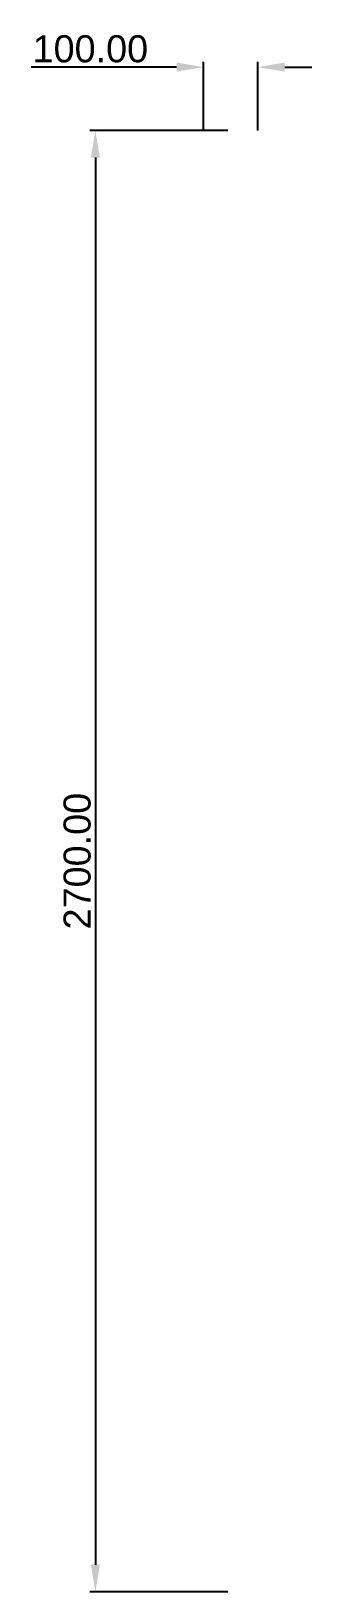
# Model space of a CAD drawing. Header units: millimetres. Extents: x 4189 to 4707, y 1575 to 4459.
import ezdxf

# ---------------------------------------------------------------- set-up
doc = ezdxf.new("R2010")
doc.units = ezdxf.units.MM
doc.layers.add('Default', color=7, linetype='Continuous')
doc.styles.add('Arial Regular', font='arial.ttf')
doc.dimstyles.new('Template Millimeter Small', dxfattribs={"dimscale": 10, "dimtxt": 5, "dimasz": 5, "dimexe": 1, "dimexo": 0.5, "dimgap": 0.8, "dimtad": 1, "dimtoh": 1, "dimzin": 1, "dimdsep": 46, "dimtxsty": 'Arial Regular', "dimcen": 2.5, "dimadec": 1, "dimazin": 1, "dimtfac": 1, "dimtdec": 4, "dimtix": 1, "dimtofl": 0, "dimtmove": 1, "dimatfit": 3, "dimldrblk": 'OPEN90', "dimfxl": 1, "dimtolj": 1, "dimtzin": 1, "dimarcsym": 0})

# ---------------------------------------------------------------- blocks, each defined once
blk = doc.blocks.new('*D8')
at = {"layer": 'Default', "color": 0, "lineweight": -2, "transparency": 16777216}
for p, q in [((4552.4, 4275.1), (4297.4, 4275.1)), ((4307.4, 4225.1), (4307.4, 1625.1)), ((4552.4, 1575.1), (4297.4, 1575.1))]:
    blk.add_line(p, q, dxfattribs=at)
at = {"layer": 'Default', "color": 0, "transparency": 16777216}
for points in [[(4299.1, 4225.1), (4315.8, 4225.1), (4307.4, 4275.1)], [(4299.1, 1625.1), (4315.8, 1625.1), (4307.4, 1575.1)]]:
    blk.add_solid(points, dxfattribs=at)
at = {"layer": 'Defpoints', "color": 0, "transparency": 16777216}
for p in [(4557.4, 4275.1), (4307.4, 1575.1), (4557.4, 1575.1)]:
    blk.add_point(p, dxfattribs=at)
at = {"layer": 'Default', "color": 0, "transparency": 16777216, "insert": (4273.9, 2925.1), "char_height": 50, "attachment_point": 5, "rotation": 90, "style": 'Arial Regular'}
blk.add_mtext('\\A1;2700.00', dxfattribs=at)
blk = doc.blocks.new('*D11')
at = {"layer": 'Default', "color": 0, "lineweight": -2, "transparency": 16777216}
for p, q in [((4457.4, 4392.2), (4188.8, 4392.2)), ((4507.4, 4275.1), (4507.4, 4402.2)), ((4607.4, 4275.1), (4607.4, 4402.2)), ((4657.4, 4392.2), (4707.4, 4392.2))]:
    blk.add_line(p, q, dxfattribs=at)
at = {"layer": 'Default', "color": 0, "transparency": 16777216}
for points in [[(4457.4, 4400.6), (4457.4, 4383.9), (4507.4, 4392.2)], [(4657.4, 4400.6), (4657.4, 4383.9), (4607.4, 4392.2)]]:
    blk.add_solid(points, dxfattribs=at)
at = {"layer": 'Defpoints', "color": 0, "transparency": 16777216}
for p in [(4607.4, 4392.2), (4507.4, 4270.1), (4607.4, 4270.1)]:
    blk.add_point(p, dxfattribs=at)
at = {"layer": 'Default', "color": 0, "transparency": 16777216, "insert": (4298.1, 4425.8), "char_height": 50, "attachment_point": 5, "style": 'Arial Regular'}
blk.add_mtext('\\A1;100.00', dxfattribs=at)

msp = doc.modelspace()

# ---------------------------------------------------------------- dimensions: what is measured, and where the dimension line sits
at = {"layer": 'Default'}
dim = msp.add_linear_dim(base=(4607.447, 4392.247, 1161.065), p1=(4507.447, 4270.055, 1161.065), p2=(4607.447, 4270.055, 1161.065), dimstyle='Template Millimeter Small', override={"dimscale": 10, "dimtxt": 5, "dimasz": 5, "dimexe": 1, "dimexo": 0.5, "dimgap": 0.8, "dimtad": 1, "dimtih": 0, "dimtoh": 0, "dimdec": 2, "dimzin": 1, "dimtxsty": 'Arial Regular', "dimsah": 0, "dimcen": 2.5, "dimadec": 1, "dimazin": 1, "dimtix": 0, "dimtmove": 0, "dimtzin": 1}, dxfattribs=at)
dim.commit()
dim.dimension.update_dxf_attribs({"geometry": '*D11', "text_midpoint": (4298.099, 4392.247, 1161.065), "dimtype": 160})
dim = msp.add_linear_dim(base=(4307.445, 1575.055, 1191.064), p1=(4557.445, 4275.055, 1191.064), p2=(4557.446, 1575.055, 1191.064), angle=90, dimstyle='Template Millimeter Small', override={"dimscale": 10, "dimtxt": 5, "dimasz": 5, "dimexe": 1, "dimexo": 0.5, "dimgap": 0.8, "dimtad": 1, "dimtih": 0, "dimtoh": 0, "dimdec": 2, "dimzin": 1, "dimtxsty": 'Arial Regular', "dimsah": 0, "dimcen": 2.5, "dimadec": 1, "dimazin": 1, "dimtix": 0, "dimtmove": 0, "dimtzin": 1}, dxfattribs=at)
dim.commit()
dim.dimension.update_dxf_attribs({"geometry": '*D8', "text_midpoint": (4273.917, 2925.055, 1191.064)})

doc.saveas('drawing.dxf')
